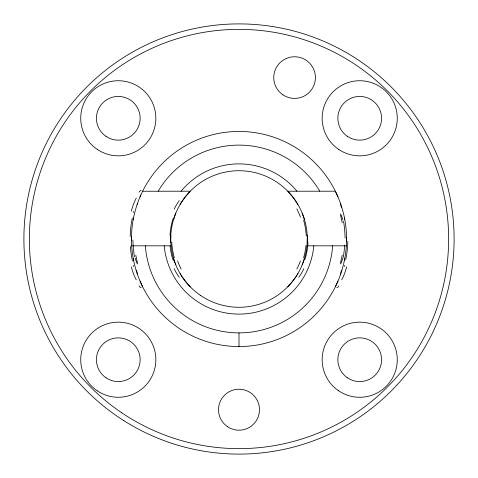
<?xml version="1.0" encoding="UTF-8"?>
<svg xmlns="http://www.w3.org/2000/svg" width="478" height="478" viewBox="0 0 478 478"><rect width="100%" height="100%" fill="white"/><g stroke="black" fill="none" stroke-linecap="round" stroke-linejoin="round"><path stroke-width="0.72" d="M170.76 236.646L170.813 235.469M307.187 242.531L307.24 241.354M133.237 219.498L133.655 217.347M344.763 258.502L344.345 260.653M173.622 219.294L175.826 213.098M304.378 258.706L302.956 262.912M137.162 204.417L137.425 203.652M340.575 274.348L340.838 273.583M302.174 264.902L302.568 263.916M140.018 196.942L140.914 194.887M337.982 281.058L335.353 286.788M142.629 191.26L190.232 191.2L184.705 197.599L180.11 204.429M297.89 273.571L296.975 275.077M296.049 276.517L296.509 275.806M295.583 277.21L291.592 282.552M291.198 283.03L287.78 286.782M131.665 245.829L171.058 245.829M306.942 245.829L346.335 245.829A107.55 107.55 0 0 0 191.248 142.635A107.55 107.55 0 0 0 179.417 328.541A107.55 107.55 0 0 0 346.335 245.829M190.22 286.782L186.802 283.03M186.408 282.552L182.417 277.21M181.491 275.806L181.951 276.517M181.025 275.077L180.11 273.571M297.89 204.429L293.295 197.599L287.78 191.218L335.347 191.2L337.982 196.942M142.647 286.788L140.018 281.058M302.174 213.098L304.378 219.294M175.432 263.916L175.826 264.902M175.044 262.912L173.622 258.706M340.575 203.652L340.838 204.417M137.162 273.583L137.425 274.348M344.345 217.347L344.763 219.498M133.655 260.653L133.237 258.502M307.187 235.469L307.24 236.646M170.76 241.354L170.813 242.531M145.354 245.829A93.891 93.891 0 0 0 239 332.891L239 346.55M313.801 245.829A75.112 75.112 0 0 1 164.199 245.829M181.06 191.2A75.112 75.112 0 0 1 296.94 191.2M332.646 245.829A93.891 93.891 0 0 1 239 332.891M158.188 191.2A93.891 93.891 0 0 1 319.812 191.2M173.263 260.534A42.357 24.061 89.9 0 1 170.072 246.158M305.992 245.513A42.237 22.167 -88.7 0 1 303.578 257.893M344.704 245.118A45.285 15.147 -88.5 0 1 343.18 257.624M132.46 260.982A45.285 18.044 89.9 0 1 130.369 246.391M179.238 277.312A53.058 23.918 85.2 0 1 174.159 268.744M181.162 269.102A53.058 19.001 79.8 0 1 177.559 260.91M174.398 257.923A42.016 22.203 88.9 0 1 171.733 242.37M170.783 241.348A37.392 21.63 90 0 1 170.783 236.652M169.989 235.319A42.016 23.924 -89.9 0 1 173.042 218.709M174.159 209.256A53.058 23.918 -85.2 0 1 179.238 200.688M136.272 279.815A49.622 15.242 87.6 0 1 131.336 266.921M141.195 287.666A50.501 7.313 79.5 0 1 139.038 285.886M133.213 265.415A44.854 0.908 68.3 0 1 133.631 266.497M136.828 263.157A50.501 3.322 73.4 0 1 135.166 258.18M137.204 272.568A48.248 8.741 81.8 0 1 136.445 270.172M137.778 263.999A49.873 10.11 83 0 1 135.794 255.228M134.491 256.883A45.028 15.684 88.9 0 1 132.896 240.028M131.492 240.141A41.717 17.226 90 0 1 131.51 236.706M130.183 236.508A45.028 18.409 -90 0 1 132.275 218.255M131.336 211.079A49.622 15.242 -87.6 0 1 136.272 198.185M139.038 192.114A50.501 7.313 -79.5 0 1 141.195 190.334M133.631 211.503A44.854 0.908 -68.3 0 1 133.213 212.585M307.288 236.646A37.392 21.701 -90 0 1 307.288 241.354M308.011 242.681A42.016 23.924 -89.9 0 1 304.958 259.291M303.841 268.744A53.058 23.918 -85.2 0 1 298.762 277.312M300.441 260.91A53.058 19.001 -79.8 0 1 296.838 269.102M296.838 208.898A53.058 19.001 79.8 0 1 300.441 217.09M303.602 220.077A42.016 22.203 88.9 0 1 306.267 235.63M341.173 214.843A50.501 3.322 73.4 0 1 342.834 219.82M340.796 205.432A48.248 8.741 81.8 0 1 341.555 207.828M340.222 214.001A49.873 10.11 83 0 1 342.206 222.772M343.509 221.117A45.028 15.684 88.9 0 1 345.104 237.972M346.508 237.859A41.717 17.226 90 0 1 346.49 241.294M347.817 241.492A45.028 18.409 -90 0 1 345.725 259.745M346.664 266.921A49.622 15.242 -87.6 0 1 341.728 279.815M338.962 285.886A50.501 7.313 -79.5 0 1 336.805 287.666M344.369 266.497A44.854 0.908 -68.3 0 1 344.787 265.415M342.834 258.18A50.501 3.322 -73.4 0 1 341.173 263.157M341.555 270.172A48.248 8.741 -81.8 0 1 340.796 272.568M342.206 255.228A49.873 10.11 -83 0 1 340.222 263.999M123.324 420.347A215.1 215.1 0 0 0 453.891 248.506A215.1 215.1 0 0 0 139.785 48.147A215.1 215.1 0 0 0 123.324 420.347M121.496 412.61A209.639 209.639 0 0 0 448.101 253.955A209.639 209.639 0 0 0 147.397 50.435A209.639 209.639 0 0 0 121.496 412.61M282.904 94.835A20.829 20.829 0 0 0 315.355 79.073A20.829 20.829 0 0 0 285.48 58.854A20.829 20.829 0 0 0 282.904 94.835M338.663 149.387A37.559 37.559 0 0 0 397.176 120.964A37.559 37.559 0 0 0 343.306 84.504A37.559 37.559 0 0 0 338.663 149.387M347.464 136.385A21.851 21.851 0 0 0 381.51 119.847A21.851 21.851 0 0 0 350.165 98.629A21.851 21.851 0 0 0 347.464 136.385M97.237 390.819A37.559 37.559 0 0 0 155.75 362.39A37.559 37.559 0 0 0 101.874 325.93A37.559 37.559 0 0 0 97.237 390.819M106.038 377.811A21.851 21.851 0 0 0 140.084 361.272A21.851 21.851 0 0 0 108.739 340.055A21.851 21.851 0 0 0 106.038 377.811M338.663 390.819A37.559 37.559 0 0 0 397.176 362.39A37.559 37.559 0 0 0 343.306 325.93A37.559 37.559 0 0 0 338.663 390.819M347.464 377.811A21.851 21.851 0 0 0 381.51 361.272A21.851 21.851 0 0 0 350.165 340.055A21.851 21.851 0 0 0 347.464 377.811M97.237 149.387A37.559 37.559 0 0 0 155.75 120.964A37.559 37.559 0 0 0 101.874 84.504A37.559 37.559 0 0 0 97.237 149.387M106.038 136.385A21.851 21.851 0 0 0 140.084 119.847A21.851 21.851 0 0 0 108.739 98.629A21.851 21.851 0 0 0 106.038 136.385M200.629 295.488A68.288 68.288 0 0 0 307.103 243.983A68.288 68.288 0 0 0 209.262 177.529A68.288 68.288 0 0 0 200.629 295.488M227.516 426.681A20.488 20.488 0 0 0 259.435 411.176A20.488 20.488 0 0 0 230.049 391.285A20.488 20.488 0 0 0 227.516 426.681"/></g></svg>
